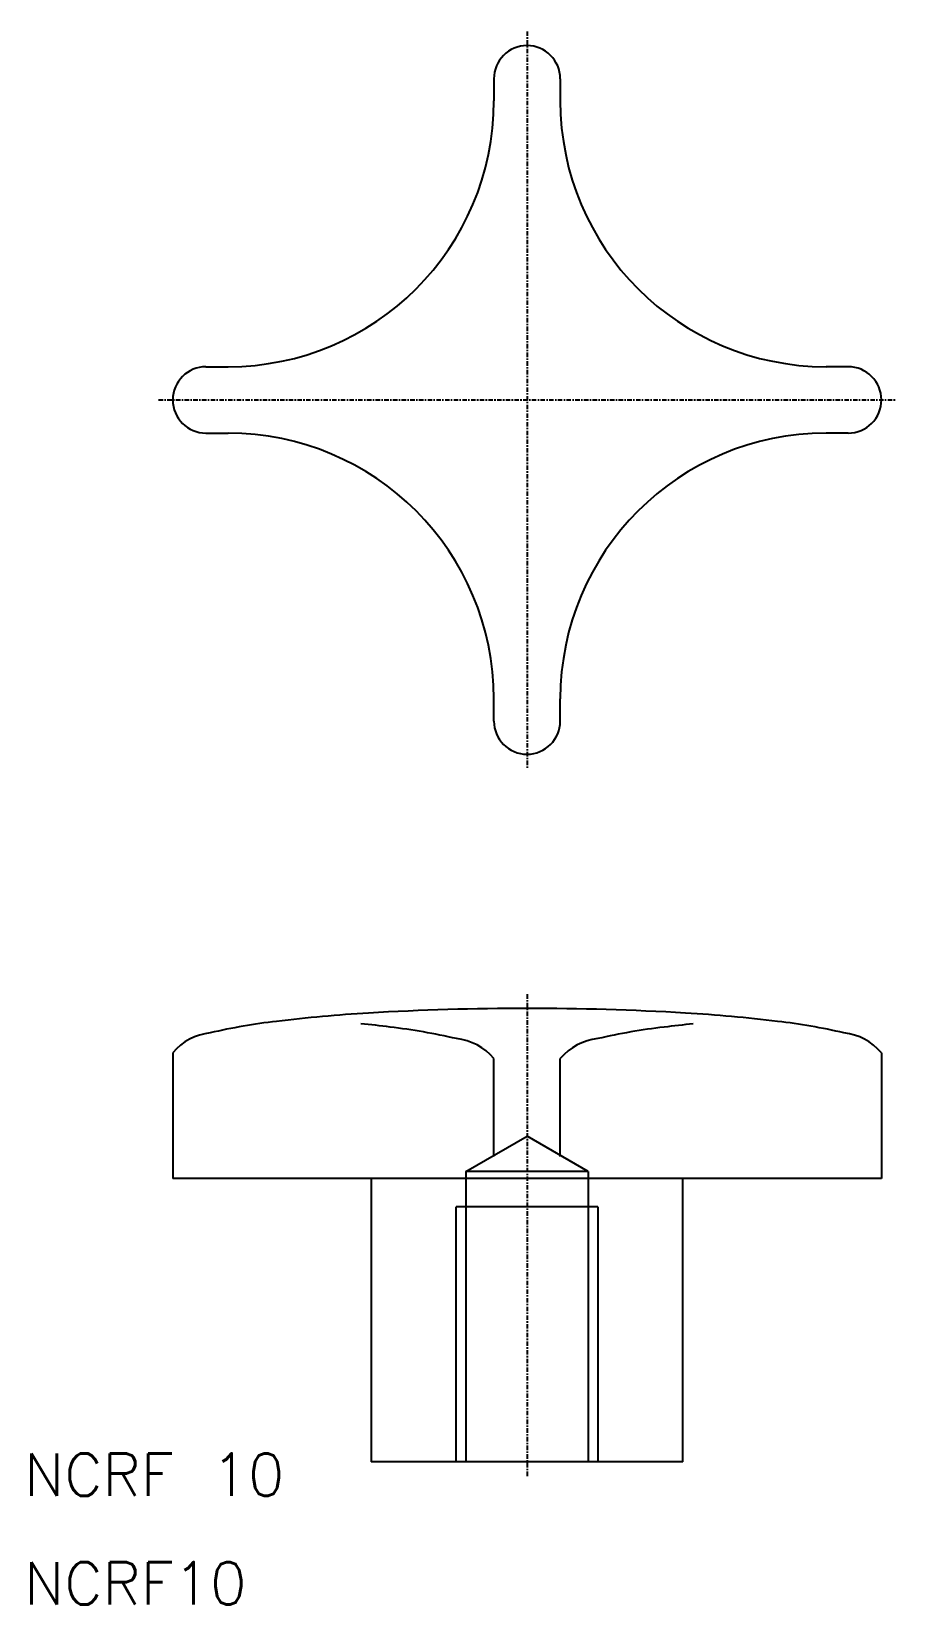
# Model space of a CAD drawing. Extents: x 17 to 78, y 15 to 126.
import ezdxf

# ---------------------------------------------------------------- set-up
doc = ezdxf.new("R2010")
doc.units = 0
doc.header["$LTSCALE"] = 0.25
doc.linetypes.add('CENTER', pattern=[2, 1.25, -0.25, 0.25, -0.25])
doc.layers.get('0').update_dxf_attribs({"linetype": 'CONTINUOUS'})
doc.layers.add('CENTER', color=1, linetype='CENTER')
doc.styles.get("Standard").update_dxf_attribs({"font": 'TXT.shx'})

msp = doc.modelspace()

# ---------------------------------------------------------------- linework, layer by layer
for p, q in [((49.982134, 122.779694), (49.982134, 121.217194)), ((54.669634, 122.779694), (54.669634, 121.217194)), ((29.669634, 102.467194), (31.232134, 102.467194)), ((74.982134, 102.467194), (73.419634, 102.467194)), ((29.669634, 97.779694), (31.232134, 97.779694)), ((74.982134, 97.779694), (73.419634, 97.779694)), ((49.982134, 77.467194), (49.982134, 79.029694)), ((54.669634, 77.467194), (54.669634, 79.029694)), ((27.325884, 54.060944), (27.325884, 45.185944)), ((49.982134, 46.748444), (49.982134, 53.654619)), ((54.669634, 46.748444), (54.669634, 53.654619)), ((77.325884, 54.060944), (77.325884, 45.185944)), ((77.325884, 45.185944), (27.325884, 45.185944)), ((41.325884, 45.185944), (41.325884, 25.185944)), ((63.325884, 25.185944), (63.325884, 45.185944)), ((63.325884, 25.185944), (41.325884, 25.185944))]:
    msp.add_line(p, q)
at = {"color": 3}
for p, q in [((48.005884, 45.685944), (52.325884, 48.180097)), ((56.645884, 45.685944), (52.325884, 48.180097)), ((56.645884, 45.685944), (48.005884, 45.685944)), ((48.005884, 45.685944), (48.005884, 25.185944)), ((56.645884, 45.685944), (56.645884, 25.185944)), ((57.325884, 43.185944), (47.325884, 43.185944)), ((47.325884, 25.185944), (47.325884, 43.185944)), ((57.325884, 43.185944), (57.325884, 25.185944))]:
    msp.add_line(p, q, dxfattribs=at)
for points in [[(77.325884, 54.060944, 0.191217), (74.686564, 55.458486, 0.028295), (70.003554, 56.270653, 0.01514), (63.506224, 56.856029, 0.015341), (52.325884, 57.185944, 0.015341), (41.145544, 56.856029, 0.01514), (34.648214, 56.270653, 0.028295), (29.965204, 55.458486, 0.191217), (27.325884, 54.060944, 0.191217)], [(49.982134, 53.654619, 0.191217), (47.342814, 55.052161, 0.028295), (42.659804, 55.864328, 0.01514), (40.607134, 56.094071, 0.009256)], [(64.044634, 56.094071, 0.00613), (61.991964, 55.864328, 0.028295), (57.308954, 55.052161, 0.191217), (54.669634, 53.654619, 0.191217), (54.669634, 53.654619, 0.191217)]]:
    msp.add_lwpolyline(points, format="xyb")
for centre, radius, start, end in [((52.325884, 122.779694), 2.34375, 0, 180), ((31.232134, 121.217194), 18.75, 270, 0), ((73.419634, 121.217194), 18.75, 180, 270), ((29.669634, 100.123444), 2.34375, 90, 270), ((74.982134, 100.123444), 2.34375, 270, 90), ((31.232134, 79.029694), 18.75, 0, 90), ((73.419634, 79.029694), 18.75, 90, 180), ((52.325884, 77.467194), 2.34375, 180, 0)]:
    msp.add_arc(centre, radius, start, end)
at = {"layer": 'CENTER'}
for p, q in [((52.325884, 126.123444), (52.325884, 74.123444)), ((26.325884, 100.123444), (78.325884, 100.123444)), ((52.325884, 58.185944), (52.325884, 24.185944))]:
    msp.add_line(p, q, dxfattribs=at)

# ---------------------------------------------------------------- texts
for s, p in [('NCRF 10', (16.841548, 22.789046)), ('NCRF10', (16.841548, 15.121704))]:
    msp.add_text(s, height=3).set_placement(p)

doc.saveas('drawing.dxf')
